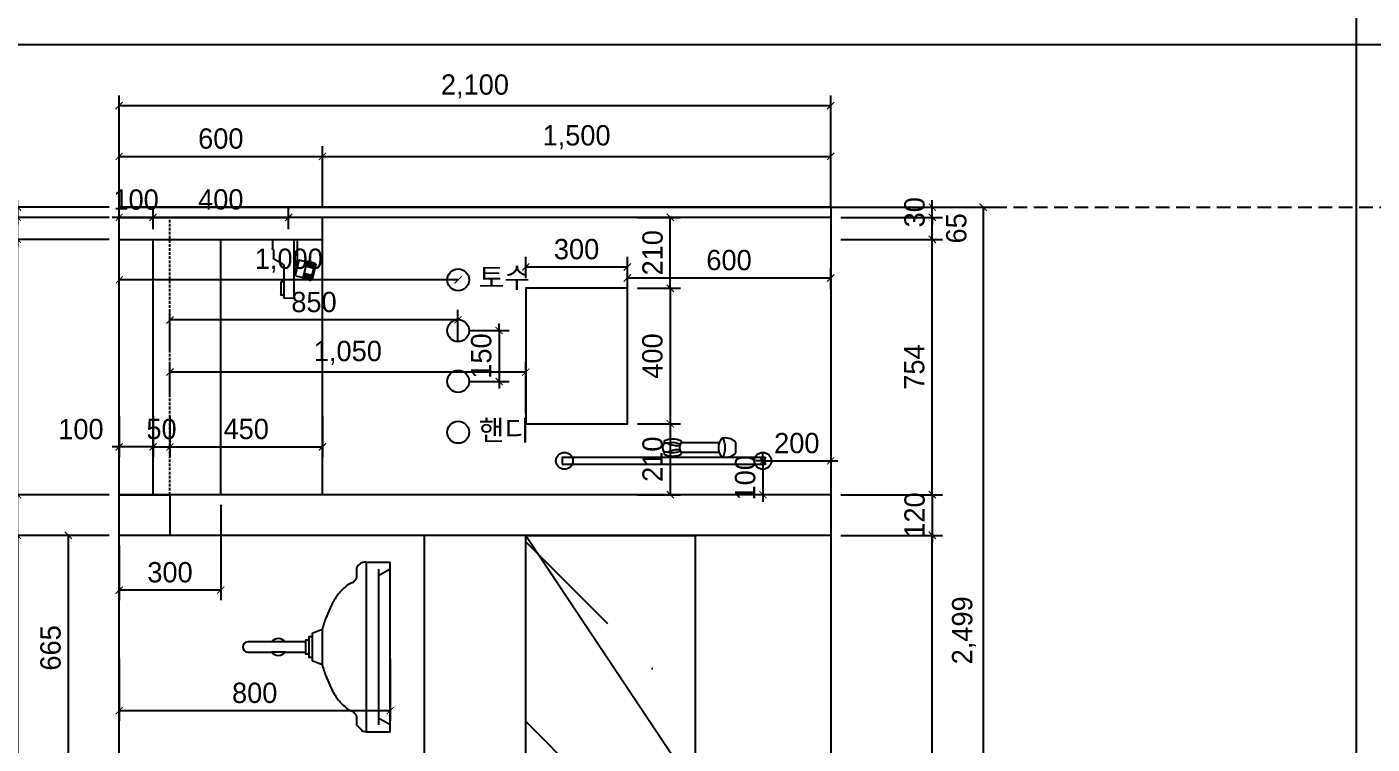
# Model space of a CAD drawing. Header units: millimetres. Extents: x -551172 to 232469, y -3435 to 261611.
# Drawn here: x 200541 to 204511, y 100206 to 102324 of the extents above; entities that cross this region are included whole.
import ezdxf

# ---------------------------------------------------------------- set-up
doc = ezdxf.new("R2010")
doc.units = ezdxf.units.MM
doc.header["$LTSCALE"] = 10
doc.header["$PDMODE"] = 3
doc.linetypes.add('DH-HID2', pattern=[1.2, 0.8, -0.4])
doc.layers.get('DEFPOINTS').update_dxf_attribs({"color": 248})
for name, color, linetype in [('0-ELC TEXT', 7, 'Continuous'), ('0-SHEET', 7, 'Continuous'), ('02-WAL', 2, 'Continuous'), ('03-WAL NEW', 3, 'Continuous'), ('06-FUR', 6, 'Continuous'), ('07-DIM', 5, 'Continuous'), ('08-HAT', 8, 'Continuous'), ('9.보조선', 5, 'Continuous'), ('CO-BATH', 6, 'Continuous'), ('fin', 5, 'Continuous')]:
    doc.layers.add(name, color=color, linetype=linetype)
doc.styles.add('마감재', font='stylu.ttf')
doc.styles.add('코레일둥고', font='Korail_Round_Gothic_Medium.ttf')
doc.dimstyles.new('사본 벽치수 Copy of DIM-30', dxfattribs={"dimscale": 30, "dimtxt": 2, "dimasz": 0.7, "dimexe": 1, "dimexo": 1, "dimgap": 0.7, "dimtad": 1, "dimdec": 0, "dimzin": 1, "dimdsep": 46, "dimlunit": 6, "dimtxsty": '마감재', "dimblk": 'ARCHTICK', "dimcen": -0.09, "dimclrd": 256, "dimclre": 256, "dimclrt": 3, "dimadec": 0, "dimazin": 0, "dimtfac": 1, "dimtdec": 0, "dimtix": 1, "dimtmove": 2, "dimatfit": 0, "dimldrblk": 'ARCHTICK', "dimfxl": 1, "dimtolj": 1, "dimtzin": 0, "dimarcsym": 0})

# ---------------------------------------------------------------- blocks, each defined once
blk = doc.blocks.new('_ArchTick')
at = {"color": 0, "linetype": 'ByBlock', "const_width": 0.15}
blk.add_lwpolyline([(-0.5, -0.5), (0.5, 0.5)], dxfattribs=at)
blk = doc.blocks.new('*D374')
at = {"layer": '07-DIM', "lineweight": -2, "transparency": 16777216}
for p, q in [((200813.2, 100458.2), (200813.2, 100275)), ((201613.2, 100458.2), (201613.2, 100275)), ((201613.2, 100305), (200813.2, 100305))]:
    blk.add_line(p, q, dxfattribs=at)
at = {"layer": 'DEFPOINTS', "color": 0, "transparency": 16777216}
for p in [(200813.2, 100488.2), (201613.2, 100488.2), (200813.2, 100305)]:
    blk.add_point(p, dxfattribs=at)
at = {"layer": '07-DIM', "lineweight": -2, "transparency": 16777216, "xscale": 21, "yscale": 21, "zscale": 21, "rotation": 180}
blk.add_blockref('_ArchTick', (200813.2, 100305), dxfattribs=at)
at = {"layer": '07-DIM', "lineweight": -2, "transparency": 16777216, "xscale": 21, "yscale": 21, "zscale": 21}
blk.add_blockref('_ArchTick', (201613.2, 100305), dxfattribs=at)
at = {"layer": '07-DIM', "color": 3, "transparency": 16777216, "insert": (201213.2, 100357.3), "char_height": 60, "attachment_point": 5, "style": '마감재'}
blk.add_mtext('\\A1;800', dxfattribs=at)
blk = doc.blocks.new('400X150')
at = {"color": 0, "linetype": 'Continuous'}
for p, q in [((-230, 435), (-210, 400)), ((-230, 400), (230, 400)), ((230, 435), (210, 400)), ((250, 365), (-250, 365)), ((-51.5, 233.8), (51.5, 233.8)), ((-30, 205), (30, 205)), ((-20, 195), (20, 195)), ((-15, 185), (15, 185)), ((-15, 125), (-15, 85)), ((15, 125), (15, 85))]:
    blk.add_line(p, q, dxfattribs=at)
blk.add_lwpolyline([(51.5, 233.8, 0.020646), (85, 245, 0.013547), (113.1, 256.6, 0.021788), (130, 265, 0.020663), (146.3, 274.9, 0.023211), (160, 285, 0.026148), (168, 292.2, 0.01597), (180, 305, 0.107164), (188.1, 319.6, -0.145822), (195, 330, -0.058427), (201.3, 334.1, -0.116434), (205, 335), (215, 335), (230, 335), (240, 345), (245, 350, 0.116434), (248.5, 355.6, 0.080612), (250, 365), (250, 435), (-250, 435), (-250, 365, 0.09902), (-249.4, 353.2, 0.126205), (-245, 345, 0.058981), (-235.1, 336.5, 0.148069), (-230, 335), (-215, 335), (-205, 335, -0.116434), (-201.3, 334.1, -0.058427), (-195, 330, -0.145822), (-188.1, 319.6, 0.107164), (-180, 305, 0.01597), (-168, 292.2, 0.026148), (-160, 285, 0.023211), (-146.3, 274.9, 0.020663), (-130, 265, 0.021788), (-113.1, 256.6, 0.013547), (-85, 245, 0.020646), (-51.5, 233.8), (-40, 205), (-30, 205), (-30, 195), (-20, 195), (-20, 185), (-15, 185), (-15, 125, 0.5), (-15, 85), (-15, 15, 1), (15, 15), (15, 85, 0.5), (15, 125), (15, 185), (20, 185), (20, 195), (30, 195), (30, 205), (40, 205)], format="xyb", close=True, dxfattribs=at)
blk = doc.blocks.new('*D375')
at = {"layer": '07-DIM', "lineweight": -2, "transparency": 16777216}
for p, q in [((201813.8, 101577.2), (200813.8, 101577.2)), ((200813.8, 101547.2), (200813.8, 101547.2)), ((201813.8, 101547.2), (201813.8, 101547.2))]:
    blk.add_line(p, q, dxfattribs=at)
at = {"layer": 'DEFPOINTS', "color": 0, "transparency": 16777216}
for p in [(200813.8, 101577.2), (200813.8, 101577.2), (201813.8, 101577.2)]:
    blk.add_point(p, dxfattribs=at)
at = {"layer": '07-DIM', "lineweight": -2, "transparency": 16777216, "xscale": 21, "yscale": 21, "zscale": 21, "rotation": 180}
blk.add_blockref('_ArchTick', (200813.8, 101577.2), dxfattribs=at)
at = {"layer": '07-DIM', "lineweight": -2, "transparency": 16777216, "xscale": 21, "yscale": 21, "zscale": 21}
blk.add_blockref('_ArchTick', (201813.8, 101577.2), dxfattribs=at)
at = {"layer": '07-DIM', "color": 3, "transparency": 16777216, "insert": (201313.8, 101633.8), "char_height": 60, "attachment_point": 5, "style": '마감재'}
blk.add_mtext('\\A1;1,000', dxfattribs=at)
blk = doc.blocks.new('*D376')
at = {"layer": '07-DIM', "lineweight": -2, "transparency": 16777216}
for p, q in [((200963.2, 101367.7), (200963.2, 101488.8)), ((201813.2, 101397.7), (201813.2, 101488.8)), ((201813.2, 101458.8), (200963.2, 101458.8))]:
    blk.add_line(p, q, dxfattribs=at)
at = {"layer": 'DEFPOINTS', "color": 0, "transparency": 16777216}
for p in [(200963.2, 101458.8), (201813.2, 101367.7), (200963.2, 101337.7)]:
    blk.add_point(p, dxfattribs=at)
at = {"layer": '07-DIM', "lineweight": -2, "transparency": 16777216, "xscale": 21, "yscale": 21, "zscale": 21, "rotation": 180}
blk.add_blockref('_ArchTick', (200963.2, 101458.8), dxfattribs=at)
at = {"layer": '07-DIM', "lineweight": -2, "transparency": 16777216, "xscale": 21, "yscale": 21, "zscale": 21}
blk.add_blockref('_ArchTick', (201813.2, 101458.8), dxfattribs=at)
at = {"layer": '07-DIM', "color": 3, "transparency": 16777216, "insert": (201388.2, 101511.3), "char_height": 60, "attachment_point": 5, "style": '마감재'}
blk.add_mtext('\\A1;850', dxfattribs=at)
blk = doc.blocks.new('*D377')
at = {"layer": '07-DIM', "lineweight": -2, "transparency": 16777216}
for p, q in [((200813.2, 101174.5), (200813.2, 101053.9)), ((200913.2, 101174.5), (200913.2, 101053.9)), ((200813.2, 101083.9), (200792.2, 101083.9)), ((200913.2, 101083.9), (200813.2, 101083.9)), ((200913.2, 101083.9), (200934.2, 101083.9))]:
    blk.add_line(p, q, dxfattribs=at)
at = {"layer": 'DEFPOINTS', "color": 0, "transparency": 16777216}
for p in [(200813.2, 101204.5), (200913.2, 101204.5), (200813.2, 101083.9)]:
    blk.add_point(p, dxfattribs=at)
at = {"layer": '07-DIM', "lineweight": -2, "transparency": 16777216, "xscale": 21, "yscale": 21, "zscale": 21}
blk.add_blockref('_ArchTick', (200813.2, 101083.9), dxfattribs=at)
at = {"layer": '07-DIM', "lineweight": -2, "transparency": 16777216, "xscale": 21, "yscale": 21, "zscale": 21, "rotation": 180}
blk.add_blockref('_ArchTick', (200913.2, 101083.9), dxfattribs=at)
at = {"layer": '07-DIM', "color": 3, "transparency": 16777216, "insert": (200700.3, 101136), "char_height": 60, "attachment_point": 5, "style": '마감재'}
blk.add_mtext('\\A1;100', dxfattribs=at)
blk = doc.blocks.new('*D427')
at = {"layer": '07-DIM', "lineweight": -2, "transparency": 16777216}
for p, q in [((201934.5, 101427.2), (201934.5, 101448.2)), ((201843.8, 101427.2), (201964.5, 101427.2)), ((201934.5, 101427.2), (201934.5, 101277.2)), ((201843.8, 101277.2), (201964.5, 101277.2)), ((201934.5, 101277.2), (201934.5, 101256.2))]:
    blk.add_line(p, q, dxfattribs=at)
at = {"layer": 'DEFPOINTS', "color": 0, "transparency": 16777216}
for p in [(201813.8, 101427.2), (201813.8, 101277.2), (201934.5, 101277.2)]:
    blk.add_point(p, dxfattribs=at)
at = {"layer": '07-DIM', "lineweight": -2, "transparency": 16777216, "xscale": 21, "yscale": 21, "zscale": 21}
for p, rotation in [((201934.5, 101427.2), 270), ((201934.5, 101277.2), 90)]:
    blk.add_blockref('_ArchTick', p, dxfattribs=dict(at, rotation=rotation))
at = {"layer": '07-DIM', "color": 3, "transparency": 16777216, "insert": (201882, 101352.2), "char_height": 60, "attachment_point": 5, "rotation": 90, "style": '마감재'}
blk.add_mtext('\\A1;150', dxfattribs=at)
blk = doc.blocks.new('*D378')
at = {"layer": '07-DIM', "lineweight": -2, "transparency": 16777216}
for p, q in [((200913.2, 101174.5), (200913.2, 101053.9)), ((200963.2, 101174.5), (200963.2, 101053.9)), ((200913.2, 101083.9), (200892.2, 101083.9)), ((200913.2, 101083.9), (200963.2, 101083.9)), ((200963.2, 101083.9), (200984.2, 101083.9))]:
    blk.add_line(p, q, dxfattribs=at)
at = {"layer": 'DEFPOINTS', "color": 0, "transparency": 16777216}
for p in [(200913.2, 101204.5), (200963.2, 101204.5), (200963.2, 101083.9)]:
    blk.add_point(p, dxfattribs=at)
at = {"layer": '07-DIM', "lineweight": -2, "transparency": 16777216, "xscale": 21, "yscale": 21, "zscale": 21}
blk.add_blockref('_ArchTick', (200913.2, 101083.9), dxfattribs=at)
at = {"layer": '07-DIM', "lineweight": -2, "transparency": 16777216, "xscale": 21, "yscale": 21, "zscale": 21, "rotation": 180}
blk.add_blockref('_ArchTick', (200963.2, 101083.9), dxfattribs=at)
at = {"layer": '07-DIM', "color": 3, "transparency": 16777216, "insert": (200938.2, 101136.4), "char_height": 60, "attachment_point": 5, "style": '마감재'}
blk.add_mtext('\\A1;50', dxfattribs=at)
blk = doc.blocks.new('A$C764418CF')
at = {"layer": 'fin', "color": 6}
for p, q in [((55.6, 113.3), (101.9, 125.7)), ((99.2, 128), (56.7, 116.7)), ((89, 116), (103.5, 119.9)), ((101.9, 125.7), (101.7, 126.6)), ((55.6, 113.3), (55.3, 114.2)), ((57.1, 107.5), (71.6, 111.4)), ((58.7, 101.7), (73.2, 105.6)), ((60.2, 95.9), (74.7, 99.8)), ((61.8, 90.1), (108.1, 102.5)), ((67.5, 68.8), (61.8, 90.1)), ((90.5, 110.2), (105, 114.1)), ((92.1, 104.4), (106.6, 108.3)), ((113.8, 81.3), (108.1, 102.5)), ((0, 59.8), (1.3, 34.9)), ((174.8, 63), (3, 63)), ((69.9, 67.4), (112.4, 78.8)), ((75.1, 65.7), (108.4, 74.6)), ((109.5, 70.4), (107.6, 77.5)), ((174.8, 73), (108.8, 73)), ((96.9, 33), (3.3, 33)), ((9.8, 33), (9.8, 27)), ((47.8, 25), (11.8, 25)), ((49.8, 33), (49.8, 27)), ((101.3, 30.5), (115.7, 5.5)), ((142.3, 3), (120, 3)), ((174.8, 0), (147.5, 0))]:
    blk.add_line(p, q, dxfattribs=at)
for centre, radius, start, end in [((88.2, 118.9), 3, 285, 105), ((99.7, 126.1), 2, 15, 105), ((102.7, 122.8), 3, 285, 105), ((104.3, 117), 3, 285, 105), ((56.3, 110.4), 3, 105, 285), ((57.9, 104.6), 3, 105, 285), ((57.2, 114.7), 2, 105, 195), ((59.4, 98.8), 3, 105, 285), ((61, 93), 3, 105, 285), ((70.8, 114.3), 3, 105, 285), ((72.4, 108.5), 3, 105, 285), ((73.9, 102.7), 3, 105, 285), ((75.5, 96.9), 3, 105, 285), ((89.8, 113.1), 3, 285, 105), ((91.3, 107.3), 3, 285, 105), ((92.9, 101.5), 3, 285, 105), ((105.8, 111.2), 3, 285, 105), ((107.4, 105.4), 3, 285, 105), ((111.9, 80.7), 2, 285, 15), ((3, 60), 3, 90, 183.0076), ((69.4, 69.4), 2, 195, 285), ((65.1, 66.1), 10, 341.7854, 15), ((119.2, 73), 10, 195, 270), ((3.3, 35), 2, 183.0076, 270), ((11.8, 27), 2, 180, 270), ((47.8, 27), 2, 270, 0), ((96.9, 28), 5, 30, 90), ((120, 8), 5, 210, 270), ((142.3, 0), 3, 30, 90), ((147.5, 3), 3, 210, 270)]:
    blk.add_arc(centre, radius, start, end, dxfattribs=at)
blk = doc.blocks.new('*D379')
at = {"layer": '07-DIM', "lineweight": -2, "transparency": 16777216}
for p, q in [((200913.2, 101726.7), (200913.2, 101791.7)), ((200913.2, 101761.7), (201313.2, 101761.7)), ((201313.2, 101726.7), (201313.2, 101791.7))]:
    blk.add_line(p, q, dxfattribs=at)
at = {"layer": 'DEFPOINTS', "color": 0, "transparency": 16777216}
for p in [(201313.2, 101761.7), (200913.2, 101696.7), (201313.2, 101696.7)]:
    blk.add_point(p, dxfattribs=at)
at = {"layer": '07-DIM', "lineweight": -2, "transparency": 16777216, "xscale": 21, "yscale": 21, "zscale": 21, "rotation": 180}
blk.add_blockref('_ArchTick', (200913.2, 101761.7), dxfattribs=at)
at = {"layer": '07-DIM', "lineweight": -2, "transparency": 16777216, "xscale": 21, "yscale": 21, "zscale": 21}
blk.add_blockref('_ArchTick', (201313.2, 101761.7), dxfattribs=at)
at = {"layer": '07-DIM', "color": 3, "transparency": 16777216, "insert": (201113.2, 101814.3), "char_height": 60, "attachment_point": 5, "style": '마감재'}
blk.add_mtext('\\A1;400', dxfattribs=at)
blk = doc.blocks.new('*D428')
at = {"layer": '07-DIM', "lineweight": -2, "transparency": 16777216}
for p, q in [((200813.2, 101761.7), (200792.2, 101761.7)), ((200813.2, 101726.7), (200813.2, 101791.7)), ((200813.2, 101761.7), (200913.2, 101761.7)), ((200913.2, 101726.7), (200913.2, 101791.7)), ((200913.2, 101761.7), (200934.2, 101761.7))]:
    blk.add_line(p, q, dxfattribs=at)
at = {"layer": 'DEFPOINTS', "color": 0, "transparency": 16777216}
for p in [(200913.2, 101761.7), (200813.2, 101696.7), (200913.2, 101696.7)]:
    blk.add_point(p, dxfattribs=at)
at = {"layer": '07-DIM', "lineweight": -2, "transparency": 16777216, "xscale": 21, "yscale": 21, "zscale": 21}
blk.add_blockref('_ArchTick', (200813.2, 101761.7), dxfattribs=at)
at = {"layer": '07-DIM', "lineweight": -2, "transparency": 16777216, "xscale": 21, "yscale": 21, "zscale": 21, "rotation": 180}
blk.add_blockref('_ArchTick', (200913.2, 101761.7), dxfattribs=at)
at = {"layer": '07-DIM', "color": 3, "transparency": 16777216, "insert": (200863.2, 101813.8), "char_height": 60, "attachment_point": 5, "style": '마감재'}
blk.add_mtext('\\A1;100', dxfattribs=at)
blk = doc.blocks.new('*D454')
at = {"layer": '07-DIM', "lineweight": -2, "transparency": 16777216}
for p, q in [((202943.2, 100822.7), (203243.2, 100822.7)), ((203213.2, 99322.7), (203213.2, 100822.7)), ((202943.2, 99322.7), (203243.2, 99322.7))]:
    blk.add_line(p, q, dxfattribs=at)
at = {"layer": 'DEFPOINTS', "color": 0, "transparency": 16777216}
for p in [(202913.2, 100822.7), (203213.2, 100822.7), (202913.2, 99322.7)]:
    blk.add_point(p, dxfattribs=at)
at = {"layer": '07-DIM', "lineweight": -2, "transparency": 16777216, "xscale": 21, "yscale": 21, "zscale": 21}
for p, rotation in [((203213.2, 100822.7), 90), ((203213.2, 99322.7), 270)]:
    blk.add_blockref('_ArchTick', p, dxfattribs=dict(at, rotation=rotation))
at = {"layer": '07-DIM', "color": 3, "transparency": 16777216, "insert": (203156.5, 100072.7), "char_height": 60, "attachment_point": 5, "rotation": 90, "style": '마감재'}
blk.add_mtext('\\A1;1,500', dxfattribs=at)
blk = doc.blocks.new('*D394')
at = {"layer": '07-DIM', "lineweight": -2, "transparency": 16777216}
for p, q in [((202943.2, 101696.7), (203243.2, 101696.7)), ((203213.2, 100942.7), (203213.2, 101696.7)), ((202943.2, 100942.7), (203243.2, 100942.7))]:
    blk.add_line(p, q, dxfattribs=at)
at = {"layer": 'DEFPOINTS', "color": 0, "transparency": 16777216}
for p in [(202913.2, 101696.7), (203213.2, 101696.7), (202913.2, 100942.7)]:
    blk.add_point(p, dxfattribs=at)
at = {"layer": '07-DIM', "lineweight": -2, "transparency": 16777216, "xscale": 21, "yscale": 21, "zscale": 21}
for p, rotation in [((203213.2, 101696.7), 90), ((203213.2, 100942.7), 270)]:
    blk.add_blockref('_ArchTick', p, dxfattribs=dict(at, rotation=rotation))
at = {"layer": '07-DIM', "color": 3, "transparency": 16777216, "insert": (203160, 101319.7), "char_height": 60, "attachment_point": 5, "rotation": 90, "style": '마감재'}
blk.add_mtext('\\A1;754', dxfattribs=at)
blk = doc.blocks.new('*D455')
at = {"layer": '07-DIM', "lineweight": -2, "transparency": 16777216}
for p, q in [((203213.2, 101791.7), (203213.2, 101812.7)), ((202943.2, 101791.7), (203243.2, 101791.7)), ((202943.2, 101761.7), (203243.2, 101761.7)), ((203213.2, 101761.7), (203213.2, 101791.7)), ((203213.2, 101761.7), (203213.2, 101740.7))]:
    blk.add_line(p, q, dxfattribs=at)
at = {"layer": 'DEFPOINTS', "color": 0, "transparency": 16777216}
for p in [(202913.2, 101791.7), (202913.2, 101761.7), (203213.2, 101791.7)]:
    blk.add_point(p, dxfattribs=at)
at = {"layer": '07-DIM', "lineweight": -2, "transparency": 16777216, "xscale": 21, "yscale": 21, "zscale": 21}
for p, rotation in [((203213.2, 101791.7), 270), ((203213.2, 101761.7), 90)]:
    blk.add_blockref('_ArchTick', p, dxfattribs=dict(at, rotation=rotation))
at = {"layer": '07-DIM', "color": 3, "transparency": 16777216, "insert": (203160.9, 101776.7), "char_height": 60, "attachment_point": 5, "rotation": 90, "style": '마감재'}
blk.add_mtext('\\A1;30', dxfattribs=at)
blk = doc.blocks.new('*D395')
at = {"layer": '07-DIM', "lineweight": -2, "transparency": 16777216}
for p, q in [((200813.2, 101821.7), (200813.2, 101971.7)), ((201413.2, 101821.7), (201413.2, 101971.7)), ((200813.2, 101941.7), (201413.2, 101941.7))]:
    blk.add_line(p, q, dxfattribs=at)
at = {"layer": 'DEFPOINTS', "color": 0, "transparency": 16777216}
for p in [(201413.2, 101941.7), (200813.2, 101791.7), (201413.2, 101791.7)]:
    blk.add_point(p, dxfattribs=at)
at = {"layer": '07-DIM', "lineweight": -2, "transparency": 16777216, "xscale": 21, "yscale": 21, "zscale": 21, "rotation": 180}
blk.add_blockref('_ArchTick', (200813.2, 101941.7), dxfattribs=at)
at = {"layer": '07-DIM', "lineweight": -2, "transparency": 16777216, "xscale": 21, "yscale": 21, "zscale": 21}
blk.add_blockref('_ArchTick', (201413.2, 101941.7), dxfattribs=at)
at = {"layer": '07-DIM', "color": 3, "transparency": 16777216, "insert": (201113.2, 101994), "char_height": 60, "attachment_point": 5, "style": '마감재'}
blk.add_mtext('\\A1;600', dxfattribs=at)
blk = doc.blocks.new('*D456')
at = {"layer": '07-DIM', "lineweight": -2, "transparency": 16777216}
for p, q in [((201413.2, 101791.7), (201413.2, 101971.7)), ((202913.2, 101791.7), (202913.2, 101971.7)), ((201413.2, 101941.7), (202913.2, 101941.7))]:
    blk.add_line(p, q, dxfattribs=at)
at = {"layer": 'DEFPOINTS', "color": 0, "transparency": 16777216}
for p in [(202913.2, 101941.7), (201413.2, 101761.7), (202913.2, 101761.7)]:
    blk.add_point(p, dxfattribs=at)
at = {"layer": '07-DIM', "lineweight": -2, "transparency": 16777216, "xscale": 21, "yscale": 21, "zscale": 21, "rotation": 180}
blk.add_blockref('_ArchTick', (201413.2, 101941.7), dxfattribs=at)
at = {"layer": '07-DIM', "lineweight": -2, "transparency": 16777216, "xscale": 21, "yscale": 21, "zscale": 21}
blk.add_blockref('_ArchTick', (202913.2, 101941.7), dxfattribs=at)
at = {"layer": '07-DIM', "color": 3, "transparency": 16777216, "insert": (202163.2, 101998.3), "char_height": 60, "attachment_point": 5, "style": '마감재'}
blk.add_mtext('\\A1;1,500', dxfattribs=at)
blk = doc.blocks.new('*D396')
at = {"layer": '07-DIM', "lineweight": -2, "transparency": 16777216}
for p, q in [((200813.2, 101791.7), (200813.2, 102121.7)), ((202913.2, 101791.7), (202913.2, 102121.7)), ((200813.2, 102091.7), (202913.2, 102091.7))]:
    blk.add_line(p, q, dxfattribs=at)
at = {"layer": 'DEFPOINTS', "color": 0, "transparency": 16777216}
for p in [(202913.2, 102091.7), (200813.2, 101761.7), (202913.2, 101761.7)]:
    blk.add_point(p, dxfattribs=at)
at = {"layer": '07-DIM', "lineweight": -2, "transparency": 16777216, "xscale": 21, "yscale": 21, "zscale": 21, "rotation": 180}
blk.add_blockref('_ArchTick', (200813.2, 102091.7), dxfattribs=at)
at = {"layer": '07-DIM', "lineweight": -2, "transparency": 16777216, "xscale": 21, "yscale": 21, "zscale": 21}
blk.add_blockref('_ArchTick', (202913.2, 102091.7), dxfattribs=at)
at = {"layer": '07-DIM', "color": 3, "transparency": 16777216, "insert": (201863.2, 102148.3), "char_height": 60, "attachment_point": 5, "style": '마감재'}
blk.add_mtext('\\A1;2,100', dxfattribs=at)
blk = doc.blocks.new('*D457')
at = {"layer": '07-DIM', "lineweight": -2, "transparency": 16777216}
for p, q in [((200783.2, 100942.7), (200483.2, 100942.7)), ((200513.2, 100942.7), (200513.2, 100963.7)), ((200513.2, 100822.7), (200513.2, 100942.7)), ((200783.2, 100822.7), (200483.2, 100822.7)), ((200513.2, 100822.7), (200513.2, 100801.7))]:
    blk.add_line(p, q, dxfattribs=at)
at = {"layer": 'DEFPOINTS', "color": 0, "transparency": 16777216}
for p in [(200513.2, 100942.7), (200813.2, 100942.7), (200813.2, 100822.7)]:
    blk.add_point(p, dxfattribs=at)
at = {"layer": '07-DIM', "lineweight": -2, "transparency": 16777216, "xscale": 21, "yscale": 21, "zscale": 21}
for p, rotation in [((200513.2, 100942.7), 270), ((200513.2, 100822.7), 90)]:
    blk.add_blockref('_ArchTick', p, dxfattribs=dict(at, rotation=rotation))
at = {"layer": '07-DIM', "color": 3, "transparency": 16777216, "insert": (200461.1, 100882.7), "char_height": 60, "attachment_point": 5, "rotation": 90, "style": '마감재'}
blk.add_mtext('\\A1;120', dxfattribs=at)
blk = doc.blocks.new('*D397')
at = {"layer": '07-DIM', "lineweight": -2, "transparency": 16777216}
for p, q in [((200783.2, 101696.7), (200483.2, 101696.7)), ((200513.2, 100942.7), (200513.2, 101696.7)), ((200783.2, 100942.7), (200483.2, 100942.7))]:
    blk.add_line(p, q, dxfattribs=at)
at = {"layer": 'DEFPOINTS', "color": 0, "transparency": 16777216}
for p in [(200513.2, 101696.7), (200813.2, 101696.7), (200813.2, 100942.7)]:
    blk.add_point(p, dxfattribs=at)
at = {"layer": '07-DIM', "lineweight": -2, "transparency": 16777216, "xscale": 21, "yscale": 21, "zscale": 21}
for p, rotation in [((200513.2, 101696.7), 90), ((200513.2, 100942.7), 270)]:
    blk.add_blockref('_ArchTick', p, dxfattribs=dict(at, rotation=rotation))
at = {"layer": '07-DIM', "color": 3, "transparency": 16777216, "insert": (200460, 101319.7), "char_height": 60, "attachment_point": 5, "rotation": 90, "style": '마감재'}
blk.add_mtext('\\A1;754', dxfattribs=at)
blk = doc.blocks.new('*D363')
at = {"layer": '07-DIM', "lineweight": -2, "transparency": 16777216}
for p, q in [((200783.2, 101761.7), (200483.2, 101761.7)), ((200513.2, 101761.7), (200513.2, 101782.7)), ((200513.2, 101696.7), (200513.2, 101761.7)), ((200783.2, 101696.7), (200483.2, 101696.7)), ((200513.2, 101696.7), (200513.2, 101675.7))]:
    blk.add_line(p, q, dxfattribs=at)
at = {"layer": 'DEFPOINTS', "color": 0, "transparency": 16777216}
for p in [(200513.2, 101761.7), (200813.2, 101761.7), (200813.2, 101696.7)]:
    blk.add_point(p, dxfattribs=at)
at = {"layer": '07-DIM', "lineweight": -2, "transparency": 16777216, "xscale": 21, "yscale": 21, "zscale": 21}
for p, rotation in [((200513.2, 101761.7), 270), ((200513.2, 101696.7), 90)]:
    blk.add_blockref('_ArchTick', p, dxfattribs=dict(at, rotation=rotation))
at = {"layer": '07-DIM', "color": 3, "transparency": 16777216, "insert": (200460.9, 101729.2), "char_height": 60, "attachment_point": 5, "rotation": 90, "style": '마감재'}
blk.add_mtext('\\A1;65', dxfattribs=at)
blk = doc.blocks.new('*D398')
at = {"layer": '07-DIM', "lineweight": -2, "transparency": 16777216}
for p, q in [((200513.2, 101791.7), (200513.2, 101812.7)), ((200783.2, 101791.7), (200483.2, 101791.7)), ((200783.2, 101761.7), (200483.2, 101761.7)), ((200513.2, 101791.7), (200513.2, 101761.7)), ((200513.2, 101761.7), (200513.2, 101740.7))]:
    blk.add_line(p, q, dxfattribs=at)
at = {"layer": 'DEFPOINTS', "color": 0, "transparency": 16777216}
for p in [(200513.2, 101761.7), (200813.2, 101791.7), (200813.2, 101761.7)]:
    blk.add_point(p, dxfattribs=at)
at = {"layer": '07-DIM', "lineweight": -2, "transparency": 16777216, "xscale": 21, "yscale": 21, "zscale": 21}
for p, rotation in [((200513.2, 101791.7), 270), ((200513.2, 101761.7), 90)]:
    blk.add_blockref('_ArchTick', p, dxfattribs=dict(at, rotation=rotation))
at = {"layer": '07-DIM', "color": 3, "transparency": 16777216, "insert": (200460.9, 101886.2), "char_height": 60, "attachment_point": 5, "rotation": 90, "style": '마감재'}
blk.add_mtext('\\A1;30', dxfattribs=at)
blk = doc.blocks.new('*D399')
at = {"layer": '07-DIM', "lineweight": -2, "transparency": 16777216}
for p, q in [((200783.2, 100822.7), (200483.2, 100822.7)), ((200513.2, 100822.7), (200513.2, 99322.7)), ((200783.2, 99322.7), (200483.2, 99322.7))]:
    blk.add_line(p, q, dxfattribs=at)
at = {"layer": 'DEFPOINTS', "color": 0, "transparency": 16777216}
for p in [(200813.2, 100822.7), (200513.2, 99322.7), (200813.2, 99322.7)]:
    blk.add_point(p, dxfattribs=at)
at = {"layer": '07-DIM', "lineweight": -2, "transparency": 16777216, "xscale": 21, "yscale": 21, "zscale": 21}
for p, rotation in [((200513.2, 100822.7), 90), ((200513.2, 99322.7), 270)]:
    blk.add_blockref('_ArchTick', p, dxfattribs=dict(at, rotation=rotation))
at = {"layer": '07-DIM', "color": 3, "transparency": 16777216, "insert": (200456.5, 100072.7), "char_height": 60, "attachment_point": 5, "rotation": 90, "style": '마감재'}
blk.add_mtext('\\A1;1,500', dxfattribs=at)
blk = doc.blocks.new('*D405')
at = {"layer": '07-DIM', "lineweight": -2, "transparency": 16777216}
for p, q in [((200783.2, 100822.7), (200633.2, 100822.7)), ((200663.2, 100158), (200663.2, 100822.7)), ((200783.2, 100158), (200633.2, 100158))]:
    blk.add_line(p, q, dxfattribs=at)
at = {"layer": 'DEFPOINTS', "color": 0, "transparency": 16777216}
for p in [(200663.2, 100822.7), (200813.2, 100822.7), (200813.2, 100158)]:
    blk.add_point(p, dxfattribs=at)
at = {"layer": '07-DIM', "lineweight": -2, "transparency": 16777216, "xscale": 21, "yscale": 21, "zscale": 21}
for p, rotation in [((200663.2, 100822.7), 90), ((200663.2, 100158), 270)]:
    blk.add_blockref('_ArchTick', p, dxfattribs=dict(at, rotation=rotation))
at = {"layer": '07-DIM', "color": 3, "transparency": 16777216, "insert": (200610.9, 100490.3), "char_height": 60, "attachment_point": 5, "rotation": 90, "style": '마감재'}
blk.add_mtext('\\A1;665', dxfattribs=at)
blk = doc.blocks.new('*D407')
at = {"layer": '07-DIM', "lineweight": -2, "transparency": 16777216}
for p, q in [((201113.2, 100912.7), (201113.2, 100631.1)), ((200813.2, 100792.7), (200813.2, 100631.1)), ((201113.2, 100661.1), (200813.2, 100661.1))]:
    blk.add_line(p, q, dxfattribs=at)
at = {"layer": 'DEFPOINTS', "color": 0, "transparency": 16777216}
for p in [(201113.2, 100942.7), (200813.2, 100822.7), (200813.2, 100661.1)]:
    blk.add_point(p, dxfattribs=at)
at = {"layer": '07-DIM', "lineweight": -2, "transparency": 16777216, "xscale": 21, "yscale": 21, "zscale": 21, "rotation": 180}
blk.add_blockref('_ArchTick', (200813.2, 100661.1), dxfattribs=at)
at = {"layer": '07-DIM', "lineweight": -2, "transparency": 16777216, "xscale": 21, "yscale": 21, "zscale": 21}
blk.add_blockref('_ArchTick', (201113.2, 100661.1), dxfattribs=at)
at = {"layer": '07-DIM', "color": 3, "transparency": 16777216, "insert": (200963.2, 100713.4), "char_height": 60, "attachment_point": 5, "style": '마감재'}
blk.add_mtext('\\A1;300', dxfattribs=at)
blk = doc.blocks.new('*D368')
at = {"layer": '07-DIM', "lineweight": -2, "transparency": 16777216}
for p, q in [((202943.2, 100942.7), (203243.2, 100942.7)), ((203213.2, 100942.7), (203213.2, 100963.7)), ((203213.2, 100942.7), (203213.2, 100822.7)), ((202943.2, 100822.7), (203243.2, 100822.7)), ((203213.2, 100822.7), (203213.2, 100801.7))]:
    blk.add_line(p, q, dxfattribs=at)
at = {"layer": 'DEFPOINTS', "color": 0, "transparency": 16777216}
for p in [(202913.2, 100942.7), (202913.2, 100822.7), (203213.2, 100822.7)]:
    blk.add_point(p, dxfattribs=at)
at = {"layer": '07-DIM', "lineweight": -2, "transparency": 16777216, "xscale": 21, "yscale": 21, "zscale": 21}
for p, rotation in [((203213.2, 100942.7), 270), ((203213.2, 100822.7), 90)]:
    blk.add_blockref('_ArchTick', p, dxfattribs=dict(at, rotation=rotation))
at = {"layer": '07-DIM', "color": 3, "transparency": 16777216, "insert": (203161.1, 100882.7), "char_height": 60, "attachment_point": 5, "rotation": 90, "style": '마감재'}
blk.add_mtext('\\A1;120', dxfattribs=at)
blk = doc.blocks.new('*D369')
at = {"layer": '07-DIM', "lineweight": -2, "transparency": 16777216}
for p, q in [((202943.2, 101761.7), (203243.2, 101761.7)), ((203213.2, 101696.7), (203213.2, 101761.7)), ((202943.2, 101696.7), (203243.2, 101696.7))]:
    blk.add_line(p, q, dxfattribs=at)
at = {"layer": 'DEFPOINTS', "color": 0, "transparency": 16777216}
for p in [(202913.2, 101761.7), (203213.2, 101761.7), (202913.2, 101696.7)]:
    blk.add_point(p, dxfattribs=at)
at = {"layer": '07-DIM', "lineweight": -2, "transparency": 16777216, "xscale": 21, "yscale": 21, "zscale": 21}
for p, rotation in [((203213.2, 101761.7), 90), ((203213.2, 101696.7), 270)]:
    blk.add_blockref('_ArchTick', p, dxfattribs=dict(at, rotation=rotation))
at = {"layer": '07-DIM', "color": 3, "transparency": 16777216, "insert": (203284.2, 101729.2), "char_height": 60, "attachment_point": 5, "rotation": 90, "style": '마감재'}
blk.add_mtext('\\A1;65', dxfattribs=at)
blk = doc.blocks.new('*D415')
at = {"layer": '07-DIM', "lineweight": -2, "transparency": 16777216}
for p, q in [((202713.2, 101042.7), (202713.2, 101063.7)), ((202713.2, 101042.7), (202713.2, 100942.7)), ((202713.2, 100942.7), (202713.2, 100921.7))]:
    blk.add_line(p, q, dxfattribs=at)
at = {"layer": 'DEFPOINTS', "color": 0, "transparency": 16777216}
for p in [(202713.2, 101042.7), (202713.2, 100942.7), (202713.2, 100942.7)]:
    blk.add_point(p, dxfattribs=at)
at = {"layer": '07-DIM', "lineweight": -2, "transparency": 16777216, "xscale": 21, "yscale": 21, "zscale": 21}
for p, rotation in [((202713.2, 101042.7), 270), ((202713.2, 100942.7), 90)]:
    blk.add_blockref('_ArchTick', p, dxfattribs=dict(at, rotation=rotation))
at = {"layer": '07-DIM', "color": 3, "transparency": 16777216, "insert": (202661.1, 100992.7), "char_height": 60, "attachment_point": 5, "rotation": 90, "style": '마감재'}
blk.add_mtext('\\A1;100', dxfattribs=at)
blk = doc.blocks.new('*D416')
at = {"layer": '07-DIM', "lineweight": -2, "transparency": 16777216}
for p, q in [((202713.2, 101042.7), (202692.2, 101042.7)), ((202713.2, 101042.7), (202913.2, 101042.7)), ((202913.2, 101042.7), (202934.2, 101042.7))]:
    blk.add_line(p, q, dxfattribs=at)
at = {"layer": 'DEFPOINTS', "color": 0, "transparency": 16777216}
for p in [(202713.2, 101042.7), (202913.2, 101042.7), (202913.2, 101042.7)]:
    blk.add_point(p, dxfattribs=at)
at = {"layer": '07-DIM', "lineweight": -2, "transparency": 16777216, "xscale": 21, "yscale": 21, "zscale": 21}
blk.add_blockref('_ArchTick', (202713.2, 101042.7), dxfattribs=at)
at = {"layer": '07-DIM', "lineweight": -2, "transparency": 16777216, "xscale": 21, "yscale": 21, "zscale": 21, "rotation": 180}
blk.add_blockref('_ArchTick', (202913.2, 101042.7), dxfattribs=at)
at = {"layer": '07-DIM', "color": 3, "transparency": 16777216, "insert": (202813.2, 101094.8), "char_height": 60, "attachment_point": 5, "style": '마감재'}
blk.add_mtext('\\A1;200', dxfattribs=at)
blk = doc.blocks.new('*D417')
at = {"layer": '07-DIM', "lineweight": -2, "transparency": 16777216}
for p, q in [((202013.2, 101582.2), (202013.2, 101645.2)), ((202313.2, 101582.2), (202313.2, 101645.2)), ((202013.2, 101615.2), (202313.2, 101615.2))]:
    blk.add_line(p, q, dxfattribs=at)
at = {"layer": 'DEFPOINTS', "color": 0, "transparency": 16777216}
for p in [(202313.2, 101615.2), (202013.2, 101552.2), (202313.2, 101552.2)]:
    blk.add_point(p, dxfattribs=at)
at = {"layer": '07-DIM', "lineweight": -2, "transparency": 16777216, "xscale": 21, "yscale": 21, "zscale": 21, "rotation": 180}
blk.add_blockref('_ArchTick', (202013.2, 101615.2), dxfattribs=at)
at = {"layer": '07-DIM', "lineweight": -2, "transparency": 16777216, "xscale": 21, "yscale": 21, "zscale": 21}
blk.add_blockref('_ArchTick', (202313.2, 101615.2), dxfattribs=at)
at = {"layer": '07-DIM', "color": 3, "transparency": 16777216, "insert": (202163.2, 101667.5), "char_height": 60, "attachment_point": 5, "style": '마감재'}
blk.add_mtext('\\A1;300', dxfattribs=at)
blk = doc.blocks.new('*D418')
at = {"layer": '07-DIM', "lineweight": -2, "transparency": 16777216}
for p, q in [((202313.2, 101549.7), (202313.2, 101612.7)), ((202913.2, 101549.7), (202913.2, 101612.7)), ((202313.2, 101582.7), (202913.2, 101582.7))]:
    blk.add_line(p, q, dxfattribs=at)
at = {"layer": 'DEFPOINTS', "color": 0, "transparency": 16777216}
for p in [(202913.2, 101582.7), (202313.2, 101519.7), (202913.2, 101519.7)]:
    blk.add_point(p, dxfattribs=at)
at = {"layer": '07-DIM', "lineweight": -2, "transparency": 16777216, "xscale": 21, "yscale": 21, "zscale": 21, "rotation": 180}
blk.add_blockref('_ArchTick', (202313.2, 101582.7), dxfattribs=at)
at = {"layer": '07-DIM', "lineweight": -2, "transparency": 16777216, "xscale": 21, "yscale": 21, "zscale": 21}
blk.add_blockref('_ArchTick', (202913.2, 101582.7), dxfattribs=at)
at = {"layer": '07-DIM', "color": 3, "transparency": 16777216, "insert": (202613.2, 101635.1), "char_height": 60, "attachment_point": 5, "style": '마감재'}
blk.add_mtext('\\A1;600', dxfattribs=at)
blk = doc.blocks.new('*D370')
at = {"layer": '07-DIM', "lineweight": -2, "transparency": 16777216}
for p, q in [((202343.2, 101761.7), (202469.9, 101761.7)), ((202439.9, 101552.2), (202439.9, 101761.7)), ((202343.2, 101552.2), (202469.9, 101552.2))]:
    blk.add_line(p, q, dxfattribs=at)
at = {"layer": 'DEFPOINTS', "color": 0, "transparency": 16777216}
for p in [(202313.2, 101761.7), (202439.9, 101761.7), (202313.2, 101552.2)]:
    blk.add_point(p, dxfattribs=at)
at = {"layer": '07-DIM', "lineweight": -2, "transparency": 16777216, "xscale": 21, "yscale": 21, "zscale": 21}
for p, rotation in [((202439.9, 101761.7), 90), ((202439.9, 101552.2), 270)]:
    blk.add_blockref('_ArchTick', p, dxfattribs=dict(at, rotation=rotation))
at = {"layer": '07-DIM', "color": 3, "transparency": 16777216, "insert": (202387.8, 101657), "char_height": 60, "attachment_point": 5, "rotation": 90, "style": '마감재'}
blk.add_mtext('\\A1;210', dxfattribs=at)
blk = doc.blocks.new('*D419')
at = {"layer": '07-DIM', "lineweight": -2, "transparency": 16777216}
for p, q in [((202343.2, 101552.2), (202469.9, 101552.2)), ((202439.9, 101552.2), (202439.9, 101152.2)), ((202343.2, 101152.2), (202469.9, 101152.2))]:
    blk.add_line(p, q, dxfattribs=at)
at = {"layer": 'DEFPOINTS', "color": 0, "transparency": 16777216}
for p in [(202313.2, 101552.2), (202313.2, 101152.2), (202439.9, 101152.2)]:
    blk.add_point(p, dxfattribs=at)
at = {"layer": '07-DIM', "lineweight": -2, "transparency": 16777216, "xscale": 21, "yscale": 21, "zscale": 21}
for p, rotation in [((202439.9, 101552.2), 90), ((202439.9, 101152.2), 270)]:
    blk.add_blockref('_ArchTick', p, dxfattribs=dict(at, rotation=rotation))
at = {"layer": '07-DIM', "color": 3, "transparency": 16777216, "insert": (202387.3, 101352.2), "char_height": 60, "attachment_point": 5, "rotation": 90, "style": '마감재'}
blk.add_mtext('\\A1;400', dxfattribs=at)
blk = doc.blocks.new('*D420')
at = {"layer": '07-DIM', "lineweight": -2, "transparency": 16777216}
for p, q in [((202343.2, 101152.2), (202469.9, 101152.2)), ((202439.9, 101152.2), (202439.9, 100942.7)), ((202343.2, 100942.7), (202469.9, 100942.7))]:
    blk.add_line(p, q, dxfattribs=at)
at = {"layer": 'DEFPOINTS', "color": 0, "transparency": 16777216}
for p in [(202313.2, 101152.2), (202313.2, 100942.7), (202439.9, 100942.7)]:
    blk.add_point(p, dxfattribs=at)
at = {"layer": '07-DIM', "lineweight": -2, "transparency": 16777216, "xscale": 21, "yscale": 21, "zscale": 21}
for p, rotation in [((202439.9, 101152.2), 90), ((202439.9, 100942.7), 270)]:
    blk.add_blockref('_ArchTick', p, dxfattribs=dict(at, rotation=rotation))
at = {"layer": '07-DIM', "color": 3, "transparency": 16777216, "insert": (202387.8, 101047.5), "char_height": 60, "attachment_point": 5, "rotation": 90, "style": '마감재'}
blk.add_mtext('\\A1;210', dxfattribs=at)
blk = doc.blocks.new('*D371')
at = {"layer": '07-DIM', "lineweight": -2, "transparency": 16777216}
for p, q in [((200963.2, 101174.5), (200963.2, 101053.9)), ((201413.2, 101174.5), (201413.2, 101053.9)), ((200963.2, 101083.9), (201413.2, 101083.9))]:
    blk.add_line(p, q, dxfattribs=at)
at = {"layer": 'DEFPOINTS', "color": 0, "transparency": 16777216}
for p in [(200963.2, 101204.5), (201413.2, 101204.5), (201413.2, 101083.9)]:
    blk.add_point(p, dxfattribs=at)
at = {"layer": '07-DIM', "lineweight": -2, "transparency": 16777216, "xscale": 21, "yscale": 21, "zscale": 21, "rotation": 180}
blk.add_blockref('_ArchTick', (200963.2, 101083.9), dxfattribs=at)
at = {"layer": '07-DIM', "lineweight": -2, "transparency": 16777216, "xscale": 21, "yscale": 21, "zscale": 21}
blk.add_blockref('_ArchTick', (201413.2, 101083.9), dxfattribs=at)
at = {"layer": '07-DIM', "color": 3, "transparency": 16777216, "insert": (201188.2, 101136.5), "char_height": 60, "attachment_point": 5, "style": '마감재'}
blk.add_mtext('\\A1;450', dxfattribs=at)
blk = doc.blocks.new('*D421')
at = {"layer": '07-DIM', "lineweight": -2, "transparency": 16777216}
for p, q in [((202943.2, 101791.7), (203393.2, 101791.7)), ((203363.2, 101791.7), (203363.2, 99292.7)), ((202943.2, 99292.7), (203393.2, 99292.7))]:
    blk.add_line(p, q, dxfattribs=at)
at = {"layer": 'DEFPOINTS', "color": 0, "transparency": 16777216}
for p in [(202913.2, 101791.7), (202913.2, 99292.7), (203363.2, 99292.7)]:
    blk.add_point(p, dxfattribs=at)
at = {"layer": '07-DIM', "lineweight": -2, "transparency": 16777216, "xscale": 21, "yscale": 21, "zscale": 21}
for p, rotation in [((203363.2, 101791.7), 90), ((203363.2, 99292.7), 270)]:
    blk.add_blockref('_ArchTick', p, dxfattribs=dict(at, rotation=rotation))
at = {"layer": '07-DIM', "color": 3, "transparency": 16777216, "insert": (203306.8, 100542.2), "char_height": 60, "attachment_point": 5, "rotation": 90, "style": '마감재'}
blk.add_mtext('\\A1;2,499', dxfattribs=at)
blk = doc.blocks.new('*D426')
at = {"layer": '07-DIM', "lineweight": -2, "transparency": 16777216}
for p, q in [((200963.2, 101234.5), (200963.2, 101334.9)), ((202013.2, 101182.2), (202013.2, 101334.9)), ((202013.2, 101304.9), (200963.2, 101304.9))]:
    blk.add_line(p, q, dxfattribs=at)
at = {"layer": 'DEFPOINTS', "color": 0, "transparency": 16777216}
for p in [(200963.2, 101304.9), (200963.2, 101204.5), (202013.2, 101152.2)]:
    blk.add_point(p, dxfattribs=at)
at = {"layer": '07-DIM', "lineweight": -2, "transparency": 16777216, "xscale": 21, "yscale": 21, "zscale": 21, "rotation": 180}
blk.add_blockref('_ArchTick', (200963.2, 101304.9), dxfattribs=at)
at = {"layer": '07-DIM', "lineweight": -2, "transparency": 16777216, "xscale": 21, "yscale": 21, "zscale": 21}
blk.add_blockref('_ArchTick', (202013.2, 101304.9), dxfattribs=at)
at = {"layer": '07-DIM', "color": 3, "transparency": 16777216, "insert": (201488.2, 101361.5), "char_height": 60, "attachment_point": 5, "style": '마감재'}
blk.add_mtext('\\A1;1,050', dxfattribs=at)

msp = doc.modelspace()

# ---------------------------------------------------------------- hatches: boundary and pattern name
at = {"layer": '08-HAT'}
h = msp.add_hatch(dxfattribs=at)
h.set_pattern_fill('ANSI36', color=256, scale=3000, angle=270)
h.set_pattern_definition([(315, (149021.85, 162809.48), (729.2039, -198.8738), [937.5, -187.5, 0, -187.5])])
h.paths.add_polyline_path([(202513.2, 100822.7), (202513.2, 99322.7), (202013.2, 99322.7), (202013.2, 100822.7)])

# ---------------------------------------------------------------- linework, layer by layer
at = {"color": 10}
for centre in [(201813.8, 101577.2), (201813.8, 101427.2), (201813.8, 101277.2), (201813.8, 101127.2)]:
    msp.add_circle(centre, 32.5, dxfattribs=at)
at = {"layer": '0-SHEET'}
for p, q in [((204464.9, 98528.9), (204464.9, 106313.9)), ((209668.4, 102271.4), (199261.4, 102271.4))]:
    msp.add_line(p, q, dxfattribs=at)
at = {"layer": '02-WAL'}
msp.add_line((202913.2, 101791.7), (200813.2, 101791.7), dxfattribs=at)
msp.add_lwpolyline([(202913.2, 101791.7), (202913.2, 99292.7), (200813.2, 99292.7), (200813.2, 101791.7)], close=True, dxfattribs=at)
at = {"layer": '03-WAL NEW'}
for p, q in [((201413.2, 100942.7), (201413.2, 101761.7)), ((200813.2, 101696.7), (201413.2, 101696.7)), ((200913.2, 100942.7), (200913.2, 101696.7)), ((201113.2, 100942.7), (201113.2, 101696.7)), ((200813.2, 100942.7), (200963.2, 100942.7)), ((202913.2, 100942.7), (200813.2, 100942.7)), ((200963.2, 100942.7), (200963.2, 100822.7)), ((202913.2, 100822.7), (200813.2, 100822.7)), ((201713.2, 100822.7), (201713.2, 99322.7))]:
    msp.add_line(p, q, dxfattribs=at)
msp.add_lwpolyline([(202313.2, 101552.2), (202013.2, 101552.2), (202013.2, 101152.2), (202313.2, 101152.2)], close=True, dxfattribs=at)
at = {"layer": '06-FUR'}
for p, q in [((202432.5, 101094.7), (202424.4, 101094.7)), ((202441.4, 101090.9), (202441.4, 101096.4)), ((202584.5, 101096.3), (202472.2, 101096.3)), ((202632, 101097.8), (202632, 101065.6)), ((202432.5, 101068.7), (202424.4, 101068.7)), ((202441.4, 101067.1), (202441.4, 101072.6)), ((202584.3, 101067.7), (202472, 101067.7))]:
    msp.add_line(p, q, dxfattribs=at)
msp.add_lwpolyline([(202592.3, 101054.2, 0.19387), (202595.1, 101055.6, 0.093193), (202599, 101062.3, 0.049859), (202601.1, 101070.5, 0.037392), (202602, 101081.7, 0.037392), (202601.1, 101093, 0.049859), (202599, 101101.2, 0.093193), (202595.1, 101107.8, 0.19387), (202592.3, 101109.2)], format="xyb", dxfattribs=at)
for points in [[(202120.2, 101032.7), (202720.2, 101032.7), (202720.2, 101052.7), (202120.2, 101052.7)], [(202513.2, 100822.7), (202513.2, 99322.7), (202013.2, 99322.7), (202013.2, 100822.7)]]:
    msp.add_lwpolyline(points, close=True, dxfattribs=at)
at = {"layer": '06-FUR', "color": 1}
msp.add_lwpolyline([(202013.2, 100822.7), (202513.2, 100072.7), (202013.2, 99322.7)], dxfattribs=at)
at = {"layer": '06-FUR'}
for centre in [(202127.2, 101042.7), (202713.2, 101042.7)]:
    msp.add_circle(centre, 25, dxfattribs=at)
for centre, radius, start, end in [((202439.1, 101081.7), 22.1, 147.8262, 212.1738), ((202422.9, 101091.9), 3, 75.5138, 147.8262), ((202427.9, 101098.7), 6.59, 169.0597, 215.4179), ((202424.3, 101099.4), 3, 111.4153, 169.0597), ((202447, 101041.6), 65, 68.5847, 111.4153), ((202424.4, 101097.7), 3, 255.5138, 270), ((202447, 101041.6), 55, 68.6869, 105.2836), ((202458.4, 101143.2), 55, 241.8264, 280.2391), ((202489, 101081.7), 22.1, 140.6238, 219.3762), ((202468, 101095.7), 3, 248.6869, 303.2674), ((202466.1, 101098.7), 6.59, 303.2674, 313.7603), ((202469.6, 101099.4), 3, 10.9403, 68.5847), ((202466.1, 101098.7), 6.59, 333.2991, 10.9403), ((202624.8, 101081.7), 42.8, 141.5039, 218.4961), ((202593.6, 101106.5), 3, 101.1671, 141.5039), ((202602, 101064.2), 46.1, 51.2089, 101.1671), ((202629, 101097.8), 3, 0, 51.2089), ((202422.9, 101071.5), 3, 212.1738, 284.4862), ((202427.9, 101064.8), 6.59, 144.5821, 190.9403), ((202424.3, 101064.1), 3, 190.9403, 248.5847), ((202447, 101121.8), 65, 248.5847, 291.4153), ((202424.4, 101065.7), 3, 90, 104.4862), ((202458.4, 101020.3), 55, 79.7609, 118.1736), ((202447, 101121.8), 55, 254.7164, 291.3131), ((202468, 101067.8), 3, 56.7326, 111.3131), ((202466.1, 101064.8), 6.59, 46.2397, 56.7326), ((202469.6, 101064.1), 3, 291.4153, 349.0597), ((202466.1, 101064.8), 6.59, 349.0597, 26.7009), ((202602, 101099.2), 46.1, 258.8329, 308.7911), ((202629, 101065.6), 3, 308.7911, 0)]:
    msp.add_arc(centre, radius, start, end, dxfattribs=at)
at = {"layer": '9.보조선'}
msp.add_line((202913.2, 101761.7), (200813.2, 101761.7), dxfattribs=at)
at = {"layer": 'CO-BATH', "color": 251, "linetype": 'DH-HID2', "ltscale": 5}
msp.add_line((202913.2, 101791.7), (206011.7, 101791.7), dxfattribs=at)
at = {"layer": 'CO-BATH', "color": 251, "linetype": 'DH-HID2'}
msp.add_lwpolyline([(201413.2, 100942.7), (200963.2, 100942.7), (200963.2, 101761.7)], dxfattribs=at)

# ---------------------------------------------------------------- block references
at = {"xscale": -1, "rotation": 270}
msp.add_blockref('A$C764418CF', (201265.8, 101521.9), dxfattribs=at)
at = {"layer": '06-FUR', "rotation": 270}
msp.add_blockref('400X150', (201178.2, 100493), dxfattribs=at)

# ---------------------------------------------------------------- texts
at = {"layer": '0-ELC TEXT', "style": '코레일둥고'}
for s, p in [('토수', (201874.5, 101553.9)), ('핸디', (201874.5, 101102.8))]:
    msp.add_text(s, height=60, dxfattribs=at).set_placement(p)

# ---------------------------------------------------------------- dimensions: what is measured, and where the dimension line sits
at = {"layer": '07-DIM'}
for base, p1, p2, picture, middle in [((202913.2, 102091.7), (200813.2, 101761.7), (202913.2, 101761.7), '*D396', (201863.2, 102148.3)), ((202913.2, 101941.7), (201413.2, 101761.7), (202913.2, 101761.7), '*D456', (202163.2, 101998.3)), ((201413.2, 101941.7), (200813.2, 101791.7), (201413.2, 101791.7), '*D395', (201113.2, 101994)), ((202313.2, 101615.2), (202013.2, 101552.2), (202313.2, 101552.2), '*D417', (202163.2, 101667.5)), ((202913.2, 101582.7), (202313.2, 101519.7), (202913.2, 101519.7), '*D418', (202613.2, 101635.1)), ((200963.2, 101304.9), (202013.2, 101152.2), (200963.2, 101204.5), '*D426', (201488.2, 101361.5)), ((201413.2, 101083.9), (200963.2, 101204.5), (201413.2, 101204.5), '*D371', (201188.2, 101136.5)), ((202913.2, 101042.7), (202713.2, 101042.7), (202913.2, 101042.7), '*D416', (202813.2, 101094.8)), ((200813.2, 100661.1), (201113.2, 100942.7), (200813.2, 100822.7), '*D407', (200963.2, 100713.4))]:
    dim = msp.add_linear_dim(base=base, p1=p1, p2=p2, dimstyle='사본 벽치수 Copy of DIM-30', override={"dimfxl": 1.25}, dxfattribs=at)
    dim.commit()
    dim.dimension.update_dxf_attribs({"geometry": picture, "text_midpoint": middle})
for base, p1, p2, picture, middle in [((200513.2, 101761.7), (200813.2, 101791.7), (200813.2, 101761.7), '*D398', (200460.9, 101886.2)), ((203213.2, 101761.7), (202913.2, 101696.7), (202913.2, 101761.7), '*D369', (203284.2, 101729.2))]:
    dim = msp.add_linear_dim(base=base, p1=p1, p2=p2, angle=90, dimstyle='사본 벽치수 Copy of DIM-30', override={"dimfxl": 1.25}, dxfattribs=at)
    dim.commit()
    dim.dimension.update_dxf_attribs({"geometry": picture, "text_midpoint": middle, "dimtype": 160})
for base, p1, p2, picture, middle in [((200913.2, 101761.7), (200813.2, 101696.7), (200913.2, 101696.7), '*D428', (200863.2, 101813.8)), ((201313.2, 101761.7), (200913.2, 101696.7), (201313.2, 101696.7), '*D379', (201113.2, 101814.3)), ((200813.8, 101577.2), (201813.8, 101577.2), (200813.8, 101577.2), '*D375', (201313.8, 101633.8)), ((200963.2, 101458.8), (201813.2, 101367.7), (200963.2, 101337.7), '*D376', (201388.2, 101511.3)), ((200963.2, 101083.9), (200913.2, 101204.5), (200963.2, 101204.5), '*D378', (200938.2, 101136.4)), ((200813.2, 100305), (201613.2, 100488.2), (200813.2, 100488.2), '*D374', (201213.2, 100357.3))]:
    dim = msp.add_linear_dim(base=base, p1=p1, p2=p2, dimstyle='사본 벽치수 Copy of DIM-30', dxfattribs=at)
    dim.commit()
    dim.dimension.update_dxf_attribs({"geometry": picture, "text_midpoint": middle})
for base, p1, p2, picture, middle in [((203213.2, 101791.7), (202913.2, 101761.7), (202913.2, 101791.7), '*D455', (203160.9, 101776.7)), ((203363.2, 99292.7), (202913.2, 101791.7), (202913.2, 99292.7), '*D421', (203306.8, 100542.2)), ((200513.2, 101761.7), (200813.2, 101696.7), (200813.2, 101761.7), '*D363', (200460.9, 101729.2)), ((202439.8956968, 101761.7101412), (202313.171637, 101552.2101412), (202313.171637, 101761.7101412), '*D370', (202387.8195621, 101656.9601412)), ((200513.2, 101696.7), (200813.2, 100942.7), (200813.2, 101696.7), '*D397', (200460, 101319.7)), ((203213.2, 101696.7), (202913.2, 100942.7), (202913.2, 101696.7), '*D394', (203160, 101319.7)), ((202439.9, 101152.2), (202313.2, 101552.2), (202313.2, 101152.2), '*D419', (202387.3, 101352.2)), ((202439.8956968, 100942.7101412), (202313.171637, 101152.2101412), (202313.171637, 100942.7101412), '*D420', (202387.8195621, 101047.4601412)), ((202713.2, 100942.7), (202713.2, 101042.7), (202713.2, 100942.7), '*D415', (202661.1, 100992.7)), ((200513.2, 100942.7), (200813.2, 100822.7), (200813.2, 100942.7), '*D457', (200461.1, 100882.7)), ((203213.2, 100822.7), (202913.2, 100942.7), (202913.2, 100822.7), '*D368', (203161.1, 100882.7)), ((200513.2, 99322.7), (200813.2, 100822.7), (200813.2, 99322.7), '*D399', (200456.5, 100072.7)), ((200663.2, 100822.7), (200813.2, 100158), (200813.2, 100822.7), '*D405', (200610.9, 100490.3)), ((203213.2, 100822.7), (202913.2, 99322.7), (202913.2, 100822.7), '*D454', (203156.5, 100072.7))]:
    dim = msp.add_linear_dim(base=base, p1=p1, p2=p2, angle=90, dimstyle='사본 벽치수 Copy of DIM-30', override={"dimfxl": 1.25}, dxfattribs=at)
    dim.commit()
    dim.dimension.update_dxf_attribs({"geometry": picture, "text_midpoint": middle})
dim = msp.add_aligned_dim(p1=(201813.8, 101427.2), p2=(201813.8, 101277.2), distance=120.7, dimstyle='사본 벽치수 Copy of DIM-30', dxfattribs=at)
dim.commit()
dim.dimension.update_dxf_attribs({"geometry": '*D427', "text_midpoint": (201882, 101352.2)})
dim = msp.add_linear_dim(base=(200813.2, 101083.9), p1=(200913.2, 101204.5), p2=(200813.2, 101204.5), dimstyle='사본 벽치수 Copy of DIM-30', dxfattribs=at)
dim.commit()
dim.dimension.update_dxf_attribs({"geometry": '*D377', "text_midpoint": (200700.3, 101136), "dimtype": 160})

doc.saveas('drawing.dxf')
